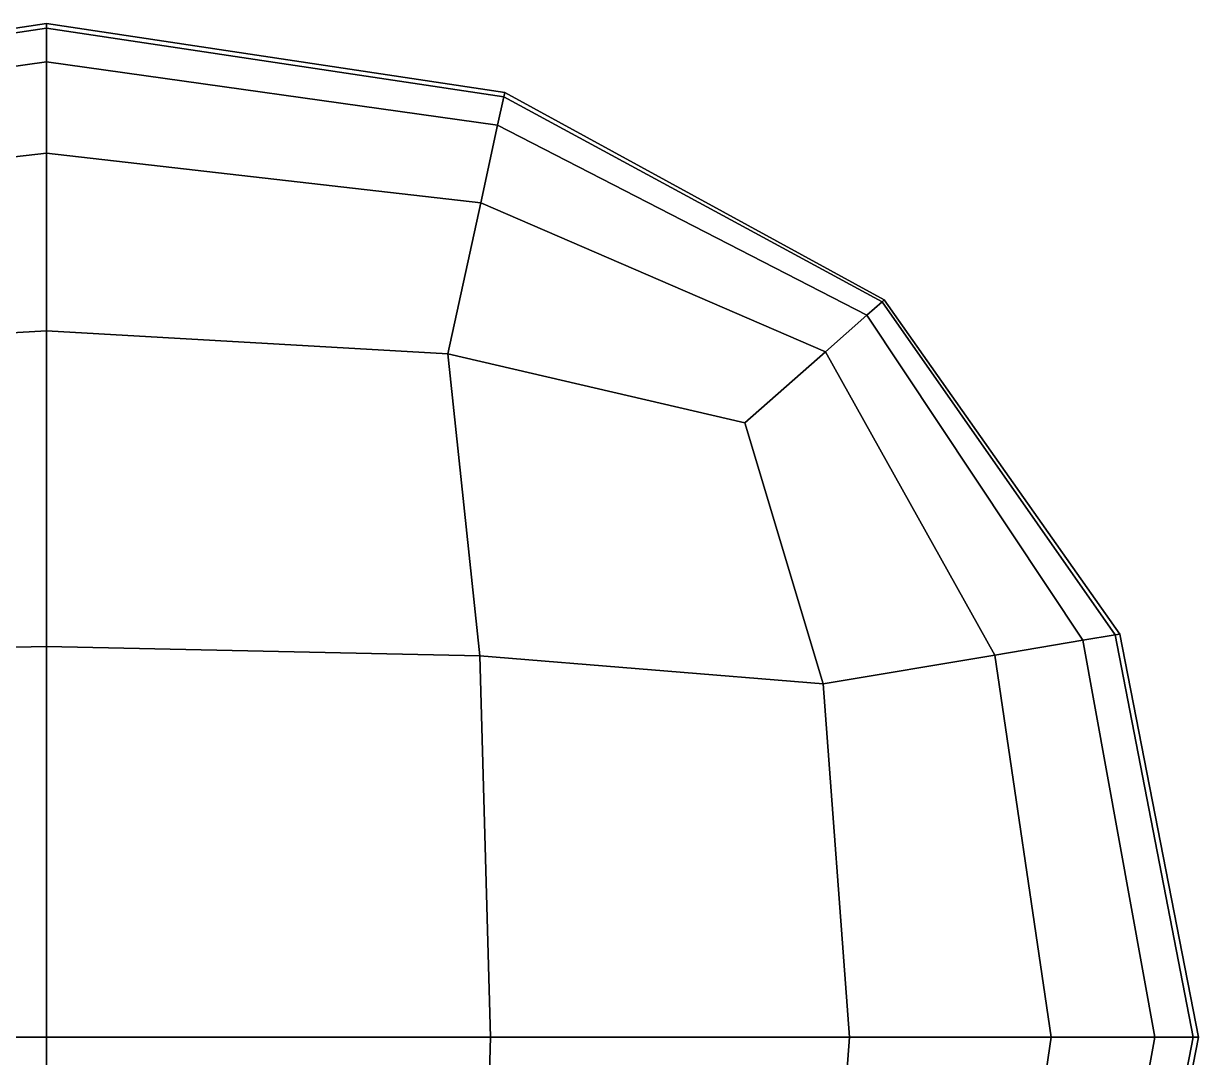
# Model space of a CAD drawing. Extents: x -6000 to 6000, y -5280 to 5280.
# Drawn here: x -120 to 6000, y -106 to 5280 of the extents above; entities that cross this region are included whole.
import ezdxf

# ---------------------------------------------------------------- set-up
doc = ezdxf.new("R2010")
doc.units = 0

msp = doc.modelspace()

# ---------------------------------------------------------------- linework, layer by layer
for points in [[(-2381.891113, 4898.75, 157068.921875), (-2386.507568, 4920, 150038.46875), (0, 5280, 150038.46875), (0, 5255, 157073.546875)], [(-2386.507568, 4920, 150038.46875), (-2386.507568, 4920, 142923.078125), (0, 5280, 142923.078125), (0, 5280, 150038.46875)], [(-2386.507568, 4920, 142923.078125), (-2386.507568, 4920, 135807.6875), (0, 5280, 135807.6875), (0, 5280, 142923.078125)], [(-2386.507568, 4920, 135807.6875), (-2386.507568, 4920, 128692.304688), (0, 5280, 128692.304688), (0, 5280, 135807.6875)], [(-2386.507568, 4920, 128692.304688), (-2386.507568, 4920, 121576.921875), (0, 5280, 121576.921875), (0, 5280, 128692.304688)], [(-2386.507568, 4920, 121576.921875), (-2386.507568, 4920, 114461.539063), (0, 5280, 114461.539063), (0, 5280, 121576.921875)], [(-2386.507568, 4920, 114461.539063), (-2386.507568, 4920, 107346.15625), (0, 5280, 107346.15625), (0, 5280, 114461.539063)], [(-2386.507568, 4920, 107346.15625), (-2386.507568, 4920, 100230.765625), (0, 5280, 100230.765625), (0, 5280, 107346.15625)], [(-2386.507568, 4920, 100230.765625), (-2386.507568, 4920, 93115.382813), (0, 5280, 93115.382813), (0, 5280, 100230.765625)], [(-2386.507568, 4920, 93115.382813), (-2386.507568, 4920, 86000), (0, 5280, 86000), (0, 5280, 93115.382813)], [(-2386.507568, 4920, 86000), (-2386.507568, 4920, 78884.609375), (0, 5280, 78884.609375), (0, 5280, 86000)], [(-2386.507568, 4920, 78884.609375), (-2386.507568, 4920, 71769.226563), (0, 5280, 71769.226563), (0, 5280, 78884.609375)], [(-2386.507568, 4920, 71769.226563), (-2386.507568, 4920, 64653.84375), (0, 5280, 64653.84375), (0, 5280, 71769.226563)], [(-2386.507568, 4920, 64653.84375), (-2386.507568, 4920, 57538.460938), (0, 5280, 57538.460938), (0, 5280, 64653.84375)], [(-2386.507568, 4920, 57538.460938), (-2386.507568, 4920, 50423.074219), (0, 5280, 50423.074219), (0, 5280, 57538.460938)], [(-2386.507568, 4920, 50423.074219), (-2386.507568, 4920, 43307.6875), (0, 5280, 43307.6875), (0, 5280, 50423.074219)], [(-2386.507568, 4920, 43307.6875), (-2386.507568, 4920, 36192.304688), (0, 5280, 36192.304688), (0, 5280, 43307.6875)], [(-2386.507568, 4920, 36192.304688), (-2386.507568, 4920, 29076.919922), (0, 5280, 29076.919922), (0, 5280, 36192.304688)], [(-2386.507568, 4920, 29076.919922), (-2386.507568, 4920, 21961.535156), (0, 5280, 21961.535156), (0, 5280, 29076.919922)], [(-2386.507568, 4920, 21961.535156), (-2386.507568, 4920, 14846.151367), (0, 5280, 14846.151367), (0, 5280, 21961.535156)], [(-2386.507568, 4920, 14846.151367), (-2386.507568, 4920, 7730.766602), (0, 5280, 7730.766602), (0, 5280, 14846.151367)], [(-2386.507568, 4920, 7730.766602), (-2386.507568, 4920, 615.380737), (0, 5280, 615.380737), (0, 5280, 7730.766602)], [(-2386.507568, 4920, 615.380737), (-2386.507568, 4920, -6500.005371), (0, 5280, -6500.005371), (0, 5280, 615.380737)], [(-2386.507568, 4920, -6500.005371), (-2386.507568, 4920, -13615.391602), (0, 5280, -13615.391602), (0, 5280, -6500.005371)], [(-2386.507568, 4920, -13615.391602), (-2386.507568, 4920, -20730.777344), (0, 5280, -20730.777344), (0, 5280, -13615.391602)], [(-2386.507568, 4920, -20730.777344), (-2386.507568, 4920, -27846.162109), (0, 5280, -27846.162109), (0, 5280, -20730.777344)], [(-2386.507568, 4920, -27846.162109), (-2386.507568, 4920, -34961.546875), (0, 5280, -34961.546875), (0, 5280, -27846.162109)], [(-2386.507568, 4920, -34961.546875), (-2386.507568, 4920, -42076.933594), (0, 5280, -42076.933594), (0, 5280, -34961.546875)], [(-2386.507568, 4920, -42076.933594), (-2386.507568, 4920, -49192.316406), (0, 5280, -49192.316406), (0, 5280, -42076.933594)], [(-2386.507568, 4920, -49192.316406), (-2386.507568, 4920, -56307.699219), (0, 5280, -56307.699219), (0, 5280, -49192.316406)], [(-2386.507568, 4920, -56307.699219), (-2386.507568, 4920, -63423.085938), (0, 5280, -63423.085938), (0, 5280, -56307.699219)], [(-2386.507568, 4920, -63423.085938), (-2386.507568, 4920, -70538.46875), (0, 5280, -70538.46875), (0, 5280, -63423.085938)], [(-2386.507568, 4920, -70538.46875), (-2386.507568, 4920, -77653.851563), (0, 5280, -77653.851563), (0, 5280, -70538.46875)], [(-2386.507568, 4920, -77653.851563), (-2386.507568, 4920, -84769.234375), (0, 5280, -84769.234375), (0, 5280, -77653.851563)], [(-2386.507568, 4920, -84769.234375), (-2386.507568, 4920, -91884.625), (0, 5280, -91884.625), (0, 5280, -84769.234375)], [(-2386.507568, 4920, -91884.625), (-2386.507568, 4920, -99000.007813), (0, 5280, -99000.007813), (0, 5280, -91884.625)], [(-2386.507568, 4920, -99000.007813), (-2386.507568, 4920, -106115.390625), (0, 5280, -106115.390625), (0, 5280, -99000.007813)], [(-2386.507568, 4920, -106115.390625), (-2386.507568, 4920, -113230.773438), (0, 5280, -113230.773438), (0, 5280, -106115.390625)], [(-2386.507568, 4920, -113230.773438), (-2386.507568, 4920, -120346.15625), (0, 5280, -120346.15625), (0, 5280, -113230.773438)], [(-2386.507568, 4920, -120346.15625), (-2386.507568, 4920, -127461.539063), (0, 5280, -127461.539063), (0, 5280, -120346.15625)], [(-2386.507568, 4920, -127461.539063), (-2386.507568, 4920, -134576.921875), (0, 5280, -134576.921875), (0, 5280, -127461.539063)], [(-2386.507568, 4920, -134576.921875), (-2386.507568, 4920, -141692.3125), (0, 5280, -141692.3125), (0, 5280, -134576.921875)], [(-2386.507568, 4920, -141692.3125), (-2386.507568, 4920, -148807.6875), (0, 5280, -148807.6875), (0, 5280, -141692.3125)], [(-2386.507568, 4920, -148807.6875), (-2386.507568, 4920, -155923.078125), (0, 5280, -155923.078125), (0, 5280, -148807.6875)], [(-2386.507568, 4920, -155923.078125), (-2386.507568, 4920, -163038.46875), (0, 5280, -163038.46875), (0, 5280, -155923.078125)], [(-2386.507568, 4920, -163038.46875), (-2381.891113, 4898.75, -170068.921875), (0, 5255, -170073.5625), (0, 5280, -163038.46875)], [(0, 5255, 157073.546875), (0, 5280, 150038.46875), (2386.507568, 4920, 150038.46875), (2381.891113, 4898.75, 157068.921875)], [(0, 5280, 150038.46875), (0, 5280, 142923.078125), (2386.507568, 4920, 142923.078125), (2386.507568, 4920, 150038.46875)], [(0, 5280, 142923.078125), (0, 5280, 135807.6875), (2386.507568, 4920, 135807.6875), (2386.507568, 4920, 142923.078125)], [(0, 5280, 135807.6875), (0, 5280, 128692.304688), (2386.507568, 4920, 128692.304688), (2386.507568, 4920, 135807.6875)], [(0, 5280, 128692.304688), (0, 5280, 121576.921875), (2386.507568, 4920, 121576.921875), (2386.507568, 4920, 128692.304688)], [(0, 5280, 121576.921875), (0, 5280, 114461.539063), (2386.507568, 4920, 114461.539063), (2386.507568, 4920, 121576.921875)], [(0, 5280, 114461.539063), (0, 5280, 107346.15625), (2386.507568, 4920, 107346.15625), (2386.507568, 4920, 114461.539063)], [(0, 5280, 107346.15625), (0, 5280, 100230.765625), (2386.507568, 4920, 100230.765625), (2386.507568, 4920, 107346.15625)], [(0, 5280, 100230.765625), (0, 5280, 93115.382813), (2386.507568, 4920, 93115.382813), (2386.507568, 4920, 100230.765625)], [(0, 5280, 93115.382813), (0, 5280, 86000), (2386.507568, 4920, 86000), (2386.507568, 4920, 93115.382813)], [(0, 5280, 86000), (0, 5280, 78884.609375), (2386.507568, 4920, 78884.609375), (2386.507568, 4920, 86000)], [(0, 5280, 78884.609375), (0, 5280, 71769.226563), (2386.507568, 4920, 71769.226563), (2386.507568, 4920, 78884.609375)], [(0, 5280, 71769.226563), (0, 5280, 64653.84375), (2386.507568, 4920, 64653.84375), (2386.507568, 4920, 71769.226563)], [(0, 5280, 64653.84375), (0, 5280, 57538.460938), (2386.507568, 4920, 57538.460938), (2386.507568, 4920, 64653.84375)], [(0, 5280, 57538.460938), (0, 5280, 50423.074219), (2386.507568, 4920, 50423.074219), (2386.507568, 4920, 57538.460938)], [(0, 5280, 50423.074219), (0, 5280, 43307.6875), (2386.507568, 4920, 43307.6875), (2386.507568, 4920, 50423.074219)], [(0, 5280, 43307.6875), (0, 5280, 36192.304688), (2386.507568, 4920, 36192.304688), (2386.507568, 4920, 43307.6875)], [(0, 5280, 36192.304688), (0, 5280, 29076.919922), (2386.507568, 4920, 29076.919922), (2386.507568, 4920, 36192.304688)], [(0, 5280, 29076.919922), (0, 5280, 21961.535156), (2386.507568, 4920, 21961.535156), (2386.507568, 4920, 29076.919922)], [(0, 5280, 21961.535156), (0, 5280, 14846.151367), (2386.507568, 4920, 14846.151367), (2386.507568, 4920, 21961.535156)], [(0, 5280, 14846.151367), (0, 5280, 7730.766602), (2386.507568, 4920, 7730.766602), (2386.507568, 4920, 14846.151367)], [(0, 5280, 7730.766602), (0, 5280, 615.380737), (2386.507568, 4920, 615.380737), (2386.507568, 4920, 7730.766602)], [(0, 5280, 615.380737), (0, 5280, -6500.005371), (2386.507568, 4920, -6500.005371), (2386.507568, 4920, 615.380737)], [(0, 5280, -6500.005371), (0, 5280, -13615.391602), (2386.507568, 4920, -13615.391602), (2386.507568, 4920, -6500.005371)], [(0, 5280, -13615.391602), (0, 5280, -20730.777344), (2386.507568, 4920, -20730.777344), (2386.507568, 4920, -13615.391602)], [(0, 5280, -20730.777344), (0, 5280, -27846.162109), (2386.507568, 4920, -27846.162109), (2386.507568, 4920, -20730.777344)], [(0, 5280, -27846.162109), (0, 5280, -34961.546875), (2386.507568, 4920, -34961.546875), (2386.507568, 4920, -27846.162109)], [(0, 5280, -34961.546875), (0, 5280, -42076.933594), (2386.507568, 4920, -42076.933594), (2386.507568, 4920, -34961.546875)], [(0, 5280, -42076.933594), (0, 5280, -49192.316406), (2386.507568, 4920, -49192.316406), (2386.507568, 4920, -42076.933594)], [(0, 5280, -49192.316406), (0, 5280, -56307.699219), (2386.507568, 4920, -56307.699219), (2386.507568, 4920, -49192.316406)], [(0, 5280, -56307.699219), (0, 5280, -63423.085938), (2386.507568, 4920, -63423.085938), (2386.507568, 4920, -56307.699219)], [(0, 5280, -63423.085938), (0, 5280, -70538.46875), (2386.507568, 4920, -70538.46875), (2386.507568, 4920, -63423.085938)], [(0, 5280, -70538.46875), (0, 5280, -77653.851563), (2386.507568, 4920, -77653.851563), (2386.507568, 4920, -70538.46875)], [(0, 5280, -77653.851563), (0, 5280, -84769.234375), (2386.507568, 4920, -84769.234375), (2386.507568, 4920, -77653.851563)], [(0, 5280, -84769.234375), (0, 5280, -91884.625), (2386.507568, 4920, -91884.625), (2386.507568, 4920, -84769.234375)], [(0, 5280, -91884.625), (0, 5280, -99000.007813), (2386.507568, 4920, -99000.007813), (2386.507568, 4920, -91884.625)], [(0, 5280, -99000.007813), (0, 5280, -106115.390625), (2386.507568, 4920, -106115.390625), (2386.507568, 4920, -99000.007813)], [(0, 5280, -106115.390625), (0, 5280, -113230.773438), (2386.507568, 4920, -113230.773438), (2386.507568, 4920, -106115.390625)], [(0, 5280, -113230.773438), (0, 5280, -120346.15625), (2386.507568, 4920, -120346.15625), (2386.507568, 4920, -113230.773438)], [(0, 5280, -120346.15625), (0, 5280, -127461.539063), (2386.507568, 4920, -127461.539063), (2386.507568, 4920, -120346.15625)], [(0, 5280, -127461.539063), (0, 5280, -134576.921875), (2386.507568, 4920, -134576.921875), (2386.507568, 4920, -127461.539063)], [(0, 5280, -134576.921875), (0, 5280, -141692.3125), (2386.507568, 4920, -141692.3125), (2386.507568, 4920, -134576.921875)], [(0, 5280, -141692.3125), (0, 5280, -148807.6875), (2386.507568, 4920, -148807.6875), (2386.507568, 4920, -141692.3125)], [(0, 5280, -148807.6875), (0, 5280, -155923.078125), (2386.507568, 4920, -155923.078125), (2386.507568, 4920, -148807.6875)], [(0, 5280, -155923.078125), (0, 5280, -163038.46875), (2386.507568, 4920, -163038.46875), (2386.507568, 4920, -155923.078125)], [(0, 5280, -163038.46875), (0, 5255, -170073.5625), (2381.891113, 4898.75, -170068.921875), (2386.507568, 4920, -163038.46875)], [(-2349.57373, 4750, 163589.8125), (-2381.891113, 4898.75, 157068.921875), (0, 5255, 157073.546875), (0, 5080, 163626.859375)], [(-2381.891113, 4898.75, -170068.921875), (-2349.57373, 4750, -176589.8125), (0, 5080, -176626.875), (0, 5255, -170073.5625)], [(0, 5080, 163626.859375), (0, 5255, 157073.546875), (2381.891113, 4898.75, 157068.921875), (2349.57373, 4750, 163589.8125)], [(0, 5255, -170073.5625), (0, 5080, -176626.875), (2349.57373, 4750, -176589.8125), (2381.891113, 4898.75, -170068.921875)], [(-2261.855225, 4346.25, 169091.5625), (-2349.57373, 4750, 163589.8125), (0, 5080, 163626.859375), (0, 4605, 169216.640625)], [(-2349.57373, 4750, -176589.8125), (-2261.855225, 4346.25, -182091.578125), (0, 4605, -182216.65625), (0, 5080, -176626.875)], [(0, 4605, 169216.640625), (0, 5080, 163626.859375), (2349.57373, 4750, 163589.8125), (2261.855225, 4346.25, 169091.5625)], [(0, 5080, -176626.875), (0, 4605, -182216.65625), (2261.855225, 4346.25, -182091.578125), (2349.57373, 4750, -176589.8125)], [(2349.57373, 4750, 163589.8125), (2381.891113, 4898.75, 157068.921875), (4352.535645, 3830, 157055.015625), (4272.985352, 3759.999512, 163478.625)], [(2381.891113, 4898.75, -170068.921875), (2349.57373, 4750, -176589.8125), (4272.985352, 3759.999512, -176478.640625), (4352.535645, 3830, -170055.03125)], [(2381.891113, 4898.75, 157068.921875), (2386.507568, 4920, 150038.46875), (4363.899902, 3839.999756, 150038.46875), (4352.535645, 3830, 157055.015625)], [(2386.507568, 4920, -163038.46875), (2381.891113, 4898.75, -170068.921875), (4352.535645, 3830, -170055.03125), (4363.899902, 3839.999756, -163038.46875)], [(2386.507568, 4920, 150038.46875), (2386.507568, 4920, 142923.078125), (4363.899902, 3839.999756, 142923.078125), (4363.899902, 3839.999756, 150038.46875)], [(2386.507568, 4920, 142923.078125), (2386.507568, 4920, 135807.6875), (4363.899902, 3839.999756, 135807.6875), (4363.899902, 3839.999756, 142923.078125)], [(2386.507568, 4920, 135807.6875), (2386.507568, 4920, 128692.304688), (4363.899902, 3839.999756, 128692.304688), (4363.899902, 3839.999756, 135807.6875)], [(2386.507568, 4920, 128692.304688), (2386.507568, 4920, 121576.921875), (4363.899902, 3839.999756, 121576.921875), (4363.899902, 3839.999756, 128692.304688)], [(2386.507568, 4920, 121576.921875), (2386.507568, 4920, 114461.539063), (4363.899902, 3839.999756, 114461.539063), (4363.899902, 3839.999756, 121576.921875)], [(2386.507568, 4920, 114461.539063), (2386.507568, 4920, 107346.15625), (4363.899902, 3839.999756, 107346.15625), (4363.899902, 3839.999756, 114461.539063)], [(2386.507568, 4920, 107346.15625), (2386.507568, 4920, 100230.765625), (4363.899902, 3839.999756, 100230.765625), (4363.899902, 3839.999756, 107346.15625)], [(2386.507568, 4920, 100230.765625), (2386.507568, 4920, 93115.382813), (4363.899902, 3839.999756, 93115.382813), (4363.899902, 3839.999756, 100230.765625)], [(2386.507568, 4920, 93115.382813), (2386.507568, 4920, 86000), (4363.899902, 3839.999756, 86000), (4363.899902, 3839.999756, 93115.382813)], [(2386.507568, 4920, 86000), (2386.507568, 4920, 78884.609375), (4363.899902, 3839.999756, 78884.609375), (4363.899902, 3839.999756, 86000)], [(2386.507568, 4920, 78884.609375), (2386.507568, 4920, 71769.226563), (4363.899902, 3839.999756, 71769.226563), (4363.899902, 3839.999756, 78884.609375)], [(2386.507568, 4920, 71769.226563), (2386.507568, 4920, 64653.84375), (4363.899902, 3839.999756, 64653.84375), (4363.899902, 3839.999756, 71769.226563)], [(2386.507568, 4920, 64653.84375), (2386.507568, 4920, 57538.460938), (4363.899902, 3839.999756, 57538.460938), (4363.899902, 3839.999756, 64653.84375)], [(2386.507568, 4920, 57538.460938), (2386.507568, 4920, 50423.074219), (4363.899902, 3839.999756, 50423.074219), (4363.899902, 3839.999756, 57538.460938)], [(2386.507568, 4920, 50423.074219), (2386.507568, 4920, 43307.6875), (4363.899902, 3839.999756, 43307.6875), (4363.899902, 3839.999756, 50423.074219)], [(2386.507568, 4920, 43307.6875), (2386.507568, 4920, 36192.304688), (4363.899902, 3839.999756, 36192.304688), (4363.899902, 3839.999756, 43307.6875)], [(2386.507568, 4920, 36192.304688), (2386.507568, 4920, 29076.919922), (4363.899902, 3839.999756, 29076.919922), (4363.899902, 3839.999756, 36192.304688)], [(2386.507568, 4920, 29076.919922), (2386.507568, 4920, 21961.535156), (4363.899902, 3839.999756, 21961.535156), (4363.899902, 3839.999756, 29076.919922)], [(2386.507568, 4920, 21961.535156), (2386.507568, 4920, 14846.151367), (4363.899902, 3839.999756, 14846.151367), (4363.899902, 3839.999756, 21961.535156)], [(2386.507568, 4920, 14846.151367), (2386.507568, 4920, 7730.766602), (4363.899902, 3839.999756, 7730.766602), (4363.899902, 3839.999756, 14846.151367)], [(2386.507568, 4920, 7730.766602), (2386.507568, 4920, 615.380737), (4363.899902, 3839.999756, 615.380737), (4363.899902, 3839.999756, 7730.766602)], [(2386.507568, 4920, 615.380737), (2386.507568, 4920, -6500.005371), (4363.899902, 3839.999756, -6500.005371), (4363.899902, 3839.999756, 615.380737)], [(2386.507568, 4920, -6500.005371), (2386.507568, 4920, -13615.391602), (4363.899902, 3839.999756, -13615.391602), (4363.899902, 3839.999756, -6500.005371)], [(2386.507568, 4920, -13615.391602), (2386.507568, 4920, -20730.777344), (4363.899902, 3839.999756, -20730.777344), (4363.899902, 3839.999756, -13615.391602)], [(2386.507568, 4920, -20730.777344), (2386.507568, 4920, -27846.162109), (4363.899902, 3839.999756, -27846.162109), (4363.899902, 3839.999756, -20730.777344)], [(2386.507568, 4920, -27846.162109), (2386.507568, 4920, -34961.546875), (4363.899902, 3839.999756, -34961.546875), (4363.899902, 3839.999756, -27846.162109)], [(2386.507568, 4920, -34961.546875), (2386.507568, 4920, -42076.933594), (4363.899902, 3839.999756, -42076.933594), (4363.899902, 3839.999756, -34961.546875)], [(2386.507568, 4920, -42076.933594), (2386.507568, 4920, -49192.316406), (4363.899902, 3839.999756, -49192.316406), (4363.899902, 3839.999756, -42076.933594)], [(2386.507568, 4920, -49192.316406), (2386.507568, 4920, -56307.699219), (4363.899902, 3839.999756, -56307.699219), (4363.899902, 3839.999756, -49192.316406)], [(2386.507568, 4920, -56307.699219), (2386.507568, 4920, -63423.085938), (4363.899902, 3839.999756, -63423.085938), (4363.899902, 3839.999756, -56307.699219)], [(2386.507568, 4920, -63423.085938), (2386.507568, 4920, -70538.46875), (4363.899902, 3839.999756, -70538.46875), (4363.899902, 3839.999756, -63423.085938)], [(2386.507568, 4920, -70538.46875), (2386.507568, 4920, -77653.851563), (4363.899902, 3839.999756, -77653.851563), (4363.899902, 3839.999756, -70538.46875)], [(2386.507568, 4920, -77653.851563), (2386.507568, 4920, -84769.234375), (4363.899902, 3839.999756, -84769.234375), (4363.899902, 3839.999756, -77653.851563)], [(2386.507568, 4920, -84769.234375), (2386.507568, 4920, -91884.625), (4363.899902, 3839.999756, -91884.625), (4363.899902, 3839.999756, -84769.234375)], [(2386.507568, 4920, -91884.625), (2386.507568, 4920, -99000.007813), (4363.899902, 3839.999756, -99000.007813), (4363.899902, 3839.999756, -91884.625)], [(2386.507568, 4920, -99000.007813), (2386.507568, 4920, -106115.390625), (4363.899902, 3839.999756, -106115.390625), (4363.899902, 3839.999756, -99000.007813)], [(2386.507568, 4920, -106115.390625), (2386.507568, 4920, -113230.773438), (4363.899902, 3839.999756, -113230.773438), (4363.899902, 3839.999756, -106115.390625)], [(2386.507568, 4920, -113230.773438), (2386.507568, 4920, -120346.15625), (4363.899902, 3839.999756, -120346.15625), (4363.899902, 3839.999756, -113230.773438)], [(2386.507568, 4920, -120346.15625), (2386.507568, 4920, -127461.539063), (4363.899902, 3839.999756, -127461.539063), (4363.899902, 3839.999756, -120346.15625)], [(2386.507568, 4920, -127461.539063), (2386.507568, 4920, -134576.921875), (4363.899902, 3839.999756, -134576.921875), (4363.899902, 3839.999756, -127461.539063)], [(2386.507568, 4920, -134576.921875), (2386.507568, 4920, -141692.3125), (4363.899902, 3839.999756, -141692.3125), (4363.899902, 3839.999756, -134576.921875)], [(2386.507568, 4920, -141692.3125), (2386.507568, 4920, -148807.6875), (4363.899902, 3839.999756, -148807.6875), (4363.899902, 3839.999756, -141692.3125)], [(2386.507568, 4920, -148807.6875), (2386.507568, 4920, -155923.078125), (4363.899902, 3839.999756, -155923.078125), (4363.899902, 3839.999756, -148807.6875)], [(2386.507568, 4920, -155923.078125), (2386.507568, 4920, -163038.46875), (4363.899902, 3839.999756, -163038.46875), (4363.899902, 3839.999756, -155923.078125)], [(2261.855225, 4346.25, 169091.5625), (2349.57373, 4750, 163589.8125), (4272.985352, 3759.999512, 163478.625), (4057.063232, 3569.999756, 168716.34375)], [(2349.57373, 4750, -176589.8125), (2261.855225, 4346.25, -182091.578125), (4057.063232, 3569.999756, -181716.34375), (4272.985352, 3759.999512, -176478.640625)], [(-2091.0354, 3560, 173064.625), (-2261.855225, 4346.25, 169091.5625), (0, 4605, 169216.640625), (0, 3679.999756, 173361.109375)], [(-2261.855225, 4346.25, -182091.578125), (-2091.0354, 3560, -186064.640625), (0, 3679.999756, -186361.109375), (0, 4605, -182216.65625)], [(0, 3679.999756, 173361.109375), (0, 4605, 169216.640625), (2261.855225, 4346.25, 169091.5625), (2091.0354, 3560, 173064.625)], [(0, 4605, -182216.65625), (0, 3679.999756, -186361.109375), (2091.0354, 3560, -186064.640625), (2261.855225, 4346.25, -182091.578125)], [(2091.0354, 3560, 173064.625), (2261.855225, 4346.25, 169091.5625), (4057.063232, 3569.999756, 168716.34375), (3636.583496, 3200, 172175.203125)], [(2261.855225, 4346.25, -182091.578125), (2091.0354, 3560, -186064.640625), (3636.583496, 3200, -185175.21875), (4057.063232, 3569.999756, -181716.34375)], [(5398.053223, 2067.499756, 163589.8125), (4272.985352, 3759.999512, 163478.625), (4352.535645, 3830, 157055.015625), (5567.097656, 2095.9375, 157068.921875)], [(5567.097656, 2095.9375, -170068.921875), (4352.535645, 3830, -170055.03125), (4272.985352, 3759.999512, -176478.640625), (5398.053223, 2067.499756, -176589.8125)], [(5567.097656, 2095.9375, 157068.921875), (4352.535645, 3830, 157055.015625), (4363.899902, 3839.999756, 150038.46875), (5591.246582, 2100, 150038.46875)], [(5591.246582, 2100, -163038.46875), (4363.899902, 3839.999756, -163038.46875), (4352.535645, 3830, -170055.03125), (5567.097656, 2095.9375, -170068.921875)], [(5591.246582, 2100, 150038.46875), (4363.899902, 3839.999756, 150038.46875), (4363.899902, 3839.999756, 142923.078125), (5591.246582, 2100, 142923.078125)], [(5591.246582, 2100, 142923.078125), (4363.899902, 3839.999756, 142923.078125), (4363.899902, 3839.999756, 135807.6875), (5591.246582, 2100, 135807.6875)], [(5591.246582, 2100, 135807.6875), (4363.899902, 3839.999756, 135807.6875), (4363.899902, 3839.999756, 128692.304688), (5591.246582, 2100, 128692.304688)], [(5591.246582, 2100, 128692.304688), (4363.899902, 3839.999756, 128692.304688), (4363.899902, 3839.999756, 121576.921875), (5591.246582, 2100, 121576.921875)], [(5591.246582, 2100, 121576.921875), (4363.899902, 3839.999756, 121576.921875), (4363.899902, 3839.999756, 114461.539063), (5591.246582, 2100, 114461.539063)], [(5591.246582, 2100, 114461.539063), (4363.899902, 3839.999756, 114461.539063), (4363.899902, 3839.999756, 107346.15625), (5591.246582, 2100, 107346.15625)], [(5591.246582, 2100, 107346.15625), (4363.899902, 3839.999756, 107346.15625), (4363.899902, 3839.999756, 100230.765625), (5591.246582, 2100, 100230.765625)], [(5591.246582, 2100, 100230.765625), (4363.899902, 3839.999756, 100230.765625), (4363.899902, 3839.999756, 93115.382813), (5591.246582, 2100, 93115.382813)], [(5591.246582, 2100, 93115.382813), (4363.899902, 3839.999756, 93115.382813), (4363.899902, 3839.999756, 86000), (5591.246582, 2100, 86000)], [(5591.246582, 2100, 86000), (4363.899902, 3839.999756, 86000), (4363.899902, 3839.999756, 78884.609375), (5591.246582, 2100, 78884.609375)], [(5591.246582, 2100, 78884.609375), (4363.899902, 3839.999756, 78884.609375), (4363.899902, 3839.999756, 71769.226563), (5591.246582, 2100, 71769.226563)], [(5591.246582, 2100, 71769.226563), (4363.899902, 3839.999756, 71769.226563), (4363.899902, 3839.999756, 64653.84375), (5591.246582, 2100, 64653.84375)], [(5591.246582, 2100, 64653.84375), (4363.899902, 3839.999756, 64653.84375), (4363.899902, 3839.999756, 57538.460938), (5591.246582, 2100, 57538.460938)], [(5591.246582, 2100, 57538.460938), (4363.899902, 3839.999756, 57538.460938), (4363.899902, 3839.999756, 50423.074219), (5591.246582, 2100, 50423.074219)], [(5591.246582, 2100, 50423.074219), (4363.899902, 3839.999756, 50423.074219), (4363.899902, 3839.999756, 43307.6875), (5591.246582, 2100, 43307.6875)], [(5591.246582, 2100, 43307.6875), (4363.899902, 3839.999756, 43307.6875), (4363.899902, 3839.999756, 36192.304688), (5591.246582, 2100, 36192.304688)], [(5591.246582, 2100, 36192.304688), (4363.899902, 3839.999756, 36192.304688), (4363.899902, 3839.999756, 29076.919922), (5591.246582, 2100, 29076.919922)], [(5591.246582, 2100, 29076.919922), (4363.899902, 3839.999756, 29076.919922), (4363.899902, 3839.999756, 21961.535156), (5591.246582, 2100, 21961.535156)], [(5591.246582, 2100, 21961.535156), (4363.899902, 3839.999756, 21961.535156), (4363.899902, 3839.999756, 14846.151367), (5591.246582, 2100, 14846.151367)], [(5591.246582, 2100, 14846.151367), (4363.899902, 3839.999756, 14846.151367), (4363.899902, 3839.999756, 7730.766602), (5591.246582, 2100, 7730.766602)], [(5591.246582, 2100, 7730.766602), (4363.899902, 3839.999756, 7730.766602), (4363.899902, 3839.999756, 615.380737), (5591.246582, 2100, 615.380737)], [(5591.246582, 2100, 615.380737), (4363.899902, 3839.999756, 615.380737), (4363.899902, 3839.999756, -6500.005371), (5591.246582, 2100, -6500.005371)], [(5591.246582, 2100, -6500.005371), (4363.899902, 3839.999756, -6500.005371), (4363.899902, 3839.999756, -13615.391602), (5591.246582, 2100, -13615.391602)], [(5591.246582, 2100, -13615.391602), (4363.899902, 3839.999756, -13615.391602), (4363.899902, 3839.999756, -20730.777344), (5591.246582, 2100, -20730.777344)], [(5591.246582, 2100, -20730.777344), (4363.899902, 3839.999756, -20730.777344), (4363.899902, 3839.999756, -27846.162109), (5591.246582, 2100, -27846.162109)], [(5591.246582, 2100, -27846.162109), (4363.899902, 3839.999756, -27846.162109), (4363.899902, 3839.999756, -34961.546875), (5591.246582, 2100, -34961.546875)], [(5591.246582, 2100, -34961.546875), (4363.899902, 3839.999756, -34961.546875), (4363.899902, 3839.999756, -42076.933594), (5591.246582, 2100, -42076.933594)], [(5591.246582, 2100, -42076.933594), (4363.899902, 3839.999756, -42076.933594), (4363.899902, 3839.999756, -49192.316406), (5591.246582, 2100, -49192.316406)], [(5591.246582, 2100, -49192.316406), (4363.899902, 3839.999756, -49192.316406), (4363.899902, 3839.999756, -56307.699219), (5591.246582, 2100, -56307.699219)], [(5591.246582, 2100, -56307.699219), (4363.899902, 3839.999756, -56307.699219), (4363.899902, 3839.999756, -63423.085938), (5591.246582, 2100, -63423.085938)], [(5591.246582, 2100, -63423.085938), (4363.899902, 3839.999756, -63423.085938), (4363.899902, 3839.999756, -70538.46875), (5591.246582, 2100, -70538.46875)], [(5591.246582, 2100, -70538.46875), (4363.899902, 3839.999756, -70538.46875), (4363.899902, 3839.999756, -77653.851563), (5591.246582, 2100, -77653.851563)], [(5591.246582, 2100, -77653.851563), (4363.899902, 3839.999756, -77653.851563), (4363.899902, 3839.999756, -84769.234375), (5591.246582, 2100, -84769.234375)], [(5591.246582, 2100, -84769.234375), (4363.899902, 3839.999756, -84769.234375), (4363.899902, 3839.999756, -91884.625), (5591.246582, 2100, -91884.625)], [(5591.246582, 2100, -91884.625), (4363.899902, 3839.999756, -91884.625), (4363.899902, 3839.999756, -99000.007813), (5591.246582, 2100, -99000.007813)], [(5591.246582, 2100, -99000.007813), (4363.899902, 3839.999756, -99000.007813), (4363.899902, 3839.999756, -106115.390625), (5591.246582, 2100, -106115.390625)], [(5591.246582, 2100, -106115.390625), (4363.899902, 3839.999756, -106115.390625), (4363.899902, 3839.999756, -113230.773438), (5591.246582, 2100, -113230.773438)], [(5591.246582, 2100, -113230.773438), (4363.899902, 3839.999756, -113230.773438), (4363.899902, 3839.999756, -120346.15625), (5591.246582, 2100, -120346.15625)], [(5591.246582, 2100, -120346.15625), (4363.899902, 3839.999756, -120346.15625), (4363.899902, 3839.999756, -127461.539063), (5591.246582, 2100, -127461.539063)], [(5591.246582, 2100, -127461.539063), (4363.899902, 3839.999756, -127461.539063), (4363.899902, 3839.999756, -134576.921875), (5591.246582, 2100, -134576.921875)], [(5591.246582, 2100, -134576.921875), (4363.899902, 3839.999756, -134576.921875), (4363.899902, 3839.999756, -141692.3125), (5591.246582, 2100, -141692.3125)], [(5591.246582, 2100, -141692.3125), (4363.899902, 3839.999756, -141692.3125), (4363.899902, 3839.999756, -148807.6875), (5591.246582, 2100, -148807.6875)], [(5591.246582, 2100, -148807.6875), (4363.899902, 3839.999756, -148807.6875), (4363.899902, 3839.999756, -155923.078125), (5591.246582, 2100, -155923.078125)], [(5591.246582, 2100, -155923.078125), (4363.899902, 3839.999756, -155923.078125), (4363.899902, 3839.999756, -163038.46875), (5591.246582, 2100, -163038.46875)], [(4939.21875, 1990.312378, 169091.5625), (4057.063232, 3569.999756, 168716.34375), (4272.985352, 3759.999512, 163478.625), (5398.053223, 2067.499756, 163589.8125)], [(5398.053223, 2067.499756, -176589.8125), (4272.985352, 3759.999512, -176478.640625), (4057.063232, 3569.999756, -181716.34375), (4939.21875, 1990.312378, -182091.578125)], [(-2257.238525, 1986.249878, 174954.65625), (-2091.0354, 3560, 173064.625), (0, 3679.999756, 173361.109375), (0, 2034.999878, 175584.671875)], [(-2257.238525, 1986.249878, -187954.65625), (0, 2034.999878, -188584.671875), (0, 3679.999756, -186361.109375), (-2091.0354, 3560, -186064.640625)], [(0, 2034.999878, 175584.671875), (0, 3679.999756, 173361.109375), (2091.0354, 3560, 173064.625), (2257.238525, 1986.249878, 174954.65625)], [(0, 2034.999878, -188584.671875), (2257.238525, 1986.249878, -187954.65625), (2091.0354, 3560, -186064.640625), (0, 3679.999756, -186361.109375)], [(2257.238525, 1986.249878, 174954.65625), (2091.0354, 3560, 173064.625), (3636.583496, 3200, 172175.203125), (4045.698975, 1839.999878, 173064.625)], [(2257.238525, 1986.249878, -187954.65625), (4045.698975, 1839.999878, -186064.640625), (3636.583496, 3200, -185175.21875), (2091.0354, 3560, -186064.640625)], [(4045.698975, 1839.999878, 173064.625), (3636.583496, 3200, 172175.203125), (4057.063232, 3569.999756, 168716.34375), (4939.21875, 1990.312378, 169091.5625)], [(4939.21875, 1990.312378, -182091.578125), (4057.063232, 3569.999756, -181716.34375), (3636.583496, 3200, -185175.21875), (4045.698975, 1839.999878, -186064.640625)], [(5773.076172, 0, 163626.859375), (5398.053223, 2067.499756, 163589.8125), (5567.097656, 2095.9375, 157068.921875), (5971.95166, 0, 157073.546875)], [(5971.95166, 0, -170073.5625), (5567.097656, 2095.9375, -170068.921875), (5398.053223, 2067.499756, -176589.8125), (5773.076172, 0, -176626.875)], [(5971.95166, 0, 157073.546875), (5567.097656, 2095.9375, 157068.921875), (5591.246582, 2100, 150038.46875), (6000.362305, 0, 150038.46875)], [(6000.362305, 0, -163038.46875), (5591.246582, 2100, -163038.46875), (5567.097656, 2095.9375, -170068.921875), (5971.95166, 0, -170073.5625)], [(6000.362305, 0, 150038.46875), (5591.246582, 2100, 150038.46875), (5591.246582, 2100, 142923.078125), (6000.362305, 0, 142923.078125)], [(6000.362305, 0, 142923.078125), (5591.246582, 2100, 142923.078125), (5591.246582, 2100, 135807.6875), (6000.362305, 0, 135807.6875)], [(6000.362305, 0, 135807.6875), (5591.246582, 2100, 135807.6875), (5591.246582, 2100, 128692.304688), (6000.362305, 0, 128692.304688)], [(6000.362305, 0, 128692.304688), (5591.246582, 2100, 128692.304688), (5591.246582, 2100, 121576.921875), (6000.362305, 0, 121576.921875)], [(6000.362305, 0, 121576.921875), (5591.246582, 2100, 121576.921875), (5591.246582, 2100, 114461.539063), (6000.362305, 0, 114461.539063)], [(6000.362305, 0, 114461.539063), (5591.246582, 2100, 114461.539063), (5591.246582, 2100, 107346.15625), (6000.362305, 0, 107346.15625)], [(6000.362305, 0, 107346.15625), (5591.246582, 2100, 107346.15625), (5591.246582, 2100, 100230.765625), (6000.362305, 0, 100230.765625)], [(6000.362305, 0, 100230.765625), (5591.246582, 2100, 100230.765625), (5591.246582, 2100, 93115.382813), (6000.362305, 0, 93115.382813)], [(6000.362305, 0, 93115.382813), (5591.246582, 2100, 93115.382813), (5591.246582, 2100, 86000), (6000.362305, 0, 86000)], [(6000.362305, 0, 86000), (5591.246582, 2100, 86000), (5591.246582, 2100, 78884.609375), (6000.362305, 0, 78884.609375)], [(6000.362305, 0, 78884.609375), (5591.246582, 2100, 78884.609375), (5591.246582, 2100, 71769.226563), (6000.362305, 0, 71769.226563)], [(6000.362305, 0, 71769.226563), (5591.246582, 2100, 71769.226563), (5591.246582, 2100, 64653.84375), (6000.362305, 0, 64653.84375)], [(6000.362305, 0, 64653.84375), (5591.246582, 2100, 64653.84375), (5591.246582, 2100, 57538.460938), (6000.362305, 0, 57538.460938)], [(6000.362305, 0, 57538.460938), (5591.246582, 2100, 57538.460938), (5591.246582, 2100, 50423.074219), (6000.362305, 0, 50423.074219)], [(6000.362305, 0, 50423.074219), (5591.246582, 2100, 50423.074219), (5591.246582, 2100, 43307.6875), (6000.362305, 0, 43307.6875)], [(6000.362305, 0, 43307.6875), (5591.246582, 2100, 43307.6875), (5591.246582, 2100, 36192.304688), (6000.362305, 0, 36192.304688)], [(6000.362305, 0, 36192.304688), (5591.246582, 2100, 36192.304688), (5591.246582, 2100, 29076.919922), (6000.362305, 0, 29076.919922)], [(6000.362305, 0, 29076.919922), (5591.246582, 2100, 29076.919922), (5591.246582, 2100, 21961.535156), (6000.362305, 0, 21961.535156)], [(6000.362305, 0, 21961.535156), (5591.246582, 2100, 21961.535156), (5591.246582, 2100, 14846.151367), (6000.362305, 0, 14846.151367)], [(6000.362305, 0, 14846.151367), (5591.246582, 2100, 14846.151367), (5591.246582, 2100, 7730.766602), (6000.362305, 0, 7730.766602)], [(6000.362305, 0, 7730.766602), (5591.246582, 2100, 7730.766602), (5591.246582, 2100, 615.380737), (6000.362305, 0, 615.380737)], [(6000.362305, 0, 615.380737), (5591.246582, 2100, 615.380737), (5591.246582, 2100, -6500.005371), (6000.362305, 0, -6500.005371)], [(6000.362305, 0, -6500.005371), (5591.246582, 2100, -6500.005371), (5591.246582, 2100, -13615.391602), (6000.362305, 0, -13615.391602)], [(6000.362305, 0, -13615.391602), (5591.246582, 2100, -13615.391602), (5591.246582, 2100, -20730.777344), (6000.362305, 0, -20730.777344)], [(6000.362305, 0, -20730.777344), (5591.246582, 2100, -20730.777344), (5591.246582, 2100, -27846.162109), (6000.362305, 0, -27846.162109)], [(6000.362305, 0, -27846.162109), (5591.246582, 2100, -27846.162109), (5591.246582, 2100, -34961.546875), (6000.362305, 0, -34961.546875)], [(6000.362305, 0, -34961.546875), (5591.246582, 2100, -34961.546875), (5591.246582, 2100, -42076.933594), (6000.362305, 0, -42076.933594)], [(6000.362305, 0, -42076.933594), (5591.246582, 2100, -42076.933594), (5591.246582, 2100, -49192.316406), (6000.362305, 0, -49192.316406)], [(6000.362305, 0, -49192.316406), (5591.246582, 2100, -49192.316406), (5591.246582, 2100, -56307.699219), (6000.362305, 0, -56307.699219)], [(6000.362305, 0, -56307.699219), (5591.246582, 2100, -56307.699219), (5591.246582, 2100, -63423.085938), (6000.362305, 0, -63423.085938)], [(6000.362305, 0, -63423.085938), (5591.246582, 2100, -63423.085938), (5591.246582, 2100, -70538.46875), (6000.362305, 0, -70538.46875)], [(6000.362305, 0, -70538.46875), (5591.246582, 2100, -70538.46875), (5591.246582, 2100, -77653.851563), (6000.362305, 0, -77653.851563)], [(6000.362305, 0, -77653.851563), (5591.246582, 2100, -77653.851563), (5591.246582, 2100, -84769.234375), (6000.362305, 0, -84769.234375)], [(6000.362305, 0, -84769.234375), (5591.246582, 2100, -84769.234375), (5591.246582, 2100, -91884.625), (6000.362305, 0, -91884.625)], [(6000.362305, 0, -91884.625), (5591.246582, 2100, -91884.625), (5591.246582, 2100, -99000.007813), (6000.362305, 0, -99000.007813)], [(6000.362305, 0, -99000.007813), (5591.246582, 2100, -99000.007813), (5591.246582, 2100, -106115.390625), (6000.362305, 0, -106115.390625)], [(6000.362305, 0, -106115.390625), (5591.246582, 2100, -106115.390625), (5591.246582, 2100, -113230.773438), (6000.362305, 0, -113230.773438)], [(6000.362305, 0, -113230.773438), (5591.246582, 2100, -113230.773438), (5591.246582, 2100, -120346.15625), (6000.362305, 0, -120346.15625)], [(6000.362305, 0, -120346.15625), (5591.246582, 2100, -120346.15625), (5591.246582, 2100, -127461.539063), (6000.362305, 0, -127461.539063)], [(6000.362305, 0, -127461.539063), (5591.246582, 2100, -127461.539063), (5591.246582, 2100, -134576.921875), (6000.362305, 0, -134576.921875)], [(6000.362305, 0, -134576.921875), (5591.246582, 2100, -134576.921875), (5591.246582, 2100, -141692.3125), (6000.362305, 0, -141692.3125)], [(6000.362305, 0, -141692.3125), (5591.246582, 2100, -141692.3125), (5591.246582, 2100, -148807.6875), (6000.362305, 0, -148807.6875)], [(6000.362305, 0, -148807.6875), (5591.246582, 2100, -148807.6875), (5591.246582, 2100, -155923.078125), (6000.362305, 0, -155923.078125)], [(6000.362305, 0, -155923.078125), (5591.246582, 2100, -155923.078125), (5591.246582, 2100, -163038.46875), (6000.362305, 0, -163038.46875)], [(-2312.639648, 0, 175584.671875), (-2257.238525, 1986.249878, 174954.65625), (0, 2034.999878, 175584.671875), (0, 0, 176325.859375)], [(-2312.639648, 0, -188584.671875), (0, 0, -189325.859375), (0, 2034.999878, -188584.671875), (-2257.238525, 1986.249878, -187954.65625)], [(0, 0, 176325.859375), (0, 2034.999878, 175584.671875), (2257.238525, 1986.249878, 174954.65625), (2312.639648, 0, 175584.671875)], [(0, 0, -189325.859375), (2312.639648, 0, -188584.671875), (2257.238525, 1986.249878, -187954.65625), (0, 2034.999878, -188584.671875)], [(5233.270508, 0, 169216.640625), (4939.21875, 1990.312378, 169091.5625), (5398.053223, 2067.499756, 163589.8125), (5773.076172, 0, 163626.859375)], [(5773.076172, 0, -176626.875), (5398.053223, 2067.499756, -176589.8125), (4939.21875, 1990.312378, -182091.578125), (5233.270508, 0, -182216.65625)], [(2312.639648, 0, 175584.671875), (2257.238525, 1986.249878, 174954.65625), (4045.698975, 1839.999878, 173064.625), (4182.070801, 0, 173361.109375)], [(2312.639648, 0, -188584.671875), (4182.070801, 0, -186361.109375), (4045.698975, 1839.999878, -186064.640625), (2257.238525, 1986.249878, -187954.65625)], [(4182.070801, 0, 173361.109375), (4045.698975, 1839.999878, 173064.625), (4939.21875, 1990.312378, 169091.5625), (5233.270508, 0, 169216.640625)], [(5233.270508, 0, -182216.65625), (4939.21875, 1990.312378, -182091.578125), (4045.698975, 1839.999878, -186064.640625), (4182.070801, 0, -186361.109375)], [(-2257.238525, -1986.249878, 174954.65625), (-2312.639648, 0, 175584.671875), (0, 0, 176325.859375), (0, -2034.999878, 175584.671875)], [(-2257.238525, -1986.249878, -187954.65625), (0, -2034.999878, -188584.671875), (0, 0, -189325.859375), (-2312.639648, 0, -188584.671875)], [(0, -2034.999878, 175584.671875), (0, 0, 176325.859375), (2312.639648, 0, 175584.671875), (2257.238525, -1986.249878, 174954.65625)], [(0, -2034.999878, -188584.671875), (2257.238525, -1986.249878, -187954.65625), (2312.639648, 0, -188584.671875), (0, 0, -189325.859375)], [(2257.238525, -1986.249878, 174954.65625), (2312.639648, 0, 175584.671875), (4182.070801, 0, 173361.109375), (4045.698975, -1839.999878, 173064.625)], [(2257.238525, -1986.249878, -187954.65625), (4045.698975, -1839.999878, -186064.640625), (4182.070801, 0, -186361.109375), (2312.639648, 0, -188584.671875)], [(4045.698975, -1839.999878, 173064.625), (4182.070801, 0, 173361.109375), (5233.270508, 0, 169216.640625), (4939.21875, -1990.312378, 169091.5625)], [(4939.21875, -1990.312378, -182091.578125), (5233.270508, 0, -182216.65625), (4182.070801, 0, -186361.109375), (4045.698975, -1839.999878, -186064.640625)], [(4939.21875, -1990.312378, 169091.5625), (5233.270508, 0, 169216.640625), (5773.076172, 0, 163626.859375), (5398.053223, -2067.499756, 163589.8125)], [(5398.053223, -2067.499756, -176589.8125), (5773.076172, 0, -176626.875), (5233.270508, 0, -182216.65625), (4939.21875, -1990.312378, -182091.578125)], [(5398.053223, -2067.499756, 163589.8125), (5773.076172, 0, 163626.859375), (5971.95166, 0, 157073.546875), (5567.097656, -2095.9375, 157068.921875)], [(5567.097656, -2095.9375, -170068.921875), (5971.95166, 0, -170073.5625), (5773.076172, 0, -176626.875), (5398.053223, -2067.499756, -176589.8125)], [(5567.097656, -2095.9375, 157068.921875), (5971.95166, 0, 157073.546875), (6000.362305, 0, 150038.46875), (5591.246582, -2100, 150038.46875)], [(5591.246582, -2100, -163038.46875), (6000.362305, 0, -163038.46875), (5971.95166, 0, -170073.5625), (5567.097656, -2095.9375, -170068.921875)], [(5591.246582, -2100, 150038.46875), (6000.362305, 0, 150038.46875), (6000.362305, 0, 142923.078125), (5591.246582, -2100, 142923.078125)], [(5591.246582, -2100, 142923.078125), (6000.362305, 0, 142923.078125), (6000.362305, 0, 135807.6875), (5591.246582, -2100, 135807.6875)], [(5591.246582, -2100, 135807.6875), (6000.362305, 0, 135807.6875), (6000.362305, 0, 128692.304688), (5591.246582, -2100, 128692.304688)], [(5591.246582, -2100, 128692.304688), (6000.362305, 0, 128692.304688), (6000.362305, 0, 121576.921875), (5591.246582, -2100, 121576.921875)], [(5591.246582, -2100, 121576.921875), (6000.362305, 0, 121576.921875), (6000.362305, 0, 114461.539063), (5591.246582, -2100, 114461.539063)], [(5591.246582, -2100, 114461.539063), (6000.362305, 0, 114461.539063), (6000.362305, 0, 107346.15625), (5591.246582, -2100, 107346.15625)], [(5591.246582, -2100, 107346.15625), (6000.362305, 0, 107346.15625), (6000.362305, 0, 100230.765625), (5591.246582, -2100, 100230.765625)], [(5591.246582, -2100, 100230.765625), (6000.362305, 0, 100230.765625), (6000.362305, 0, 93115.382813), (5591.246582, -2100, 93115.382813)], [(5591.246582, -2100, 93115.382813), (6000.362305, 0, 93115.382813), (6000.362305, 0, 86000), (5591.246582, -2100, 86000)], [(5591.246582, -2100, 86000), (6000.362305, 0, 86000), (6000.362305, 0, 78884.609375), (5591.246582, -2100, 78884.609375)], [(5591.246582, -2100, 78884.609375), (6000.362305, 0, 78884.609375), (6000.362305, 0, 71769.226563), (5591.246582, -2100, 71769.226563)], [(5591.246582, -2100, 71769.226563), (6000.362305, 0, 71769.226563), (6000.362305, 0, 64653.84375), (5591.246582, -2100, 64653.84375)], [(5591.246582, -2100, 64653.84375), (6000.362305, 0, 64653.84375), (6000.362305, 0, 57538.460938), (5591.246582, -2100, 57538.460938)], [(5591.246582, -2100, 57538.460938), (6000.362305, 0, 57538.460938), (6000.362305, 0, 50423.074219), (5591.246582, -2100, 50423.074219)], [(5591.246582, -2100, 50423.074219), (6000.362305, 0, 50423.074219), (6000.362305, 0, 43307.6875), (5591.246582, -2100, 43307.6875)], [(5591.246582, -2100, 43307.6875), (6000.362305, 0, 43307.6875), (6000.362305, 0, 36192.304688), (5591.246582, -2100, 36192.304688)], [(5591.246582, -2100, 36192.304688), (6000.362305, 0, 36192.304688), (6000.362305, 0, 29076.919922), (5591.246582, -2100, 29076.919922)], [(5591.246582, -2100, 29076.919922), (6000.362305, 0, 29076.919922), (6000.362305, 0, 21961.535156), (5591.246582, -2100, 21961.535156)], [(5591.246582, -2100, 21961.535156), (6000.362305, 0, 21961.535156), (6000.362305, 0, 14846.151367), (5591.246582, -2100, 14846.151367)], [(5591.246582, -2100, 14846.151367), (6000.362305, 0, 14846.151367), (6000.362305, 0, 7730.766602), (5591.246582, -2100, 7730.766602)], [(5591.246582, -2100, 7730.766602), (6000.362305, 0, 7730.766602), (6000.362305, 0, 615.380737), (5591.246582, -2100, 615.380737)], [(5591.246582, -2100, 615.380737), (6000.362305, 0, 615.380737), (6000.362305, 0, -6500.005371), (5591.246582, -2100, -6500.005371)], [(5591.246582, -2100, -6500.005371), (6000.362305, 0, -6500.005371), (6000.362305, 0, -13615.391602), (5591.246582, -2100, -13615.391602)], [(5591.246582, -2100, -13615.391602), (6000.362305, 0, -13615.391602), (6000.362305, 0, -20730.777344), (5591.246582, -2100, -20730.777344)], [(5591.246582, -2100, -20730.777344), (6000.362305, 0, -20730.777344), (6000.362305, 0, -27846.162109), (5591.246582, -2100, -27846.162109)], [(5591.246582, -2100, -27846.162109), (6000.362305, 0, -27846.162109), (6000.362305, 0, -34961.546875), (5591.246582, -2100, -34961.546875)], [(5591.246582, -2100, -34961.546875), (6000.362305, 0, -34961.546875), (6000.362305, 0, -42076.933594), (5591.246582, -2100, -42076.933594)], [(5591.246582, -2100, -42076.933594), (6000.362305, 0, -42076.933594), (6000.362305, 0, -49192.316406), (5591.246582, -2100, -49192.316406)], [(5591.246582, -2100, -49192.316406), (6000.362305, 0, -49192.316406), (6000.362305, 0, -56307.699219), (5591.246582, -2100, -56307.699219)], [(5591.246582, -2100, -56307.699219), (6000.362305, 0, -56307.699219), (6000.362305, 0, -63423.085938), (5591.246582, -2100, -63423.085938)], [(5591.246582, -2100, -63423.085938), (6000.362305, 0, -63423.085938), (6000.362305, 0, -70538.46875), (5591.246582, -2100, -70538.46875)], [(5591.246582, -2100, -70538.46875), (6000.362305, 0, -70538.46875), (6000.362305, 0, -77653.851563), (5591.246582, -2100, -77653.851563)], [(5591.246582, -2100, -77653.851563), (6000.362305, 0, -77653.851563), (6000.362305, 0, -84769.234375), (5591.246582, -2100, -84769.234375)], [(5591.246582, -2100, -84769.234375), (6000.362305, 0, -84769.234375), (6000.362305, 0, -91884.625), (5591.246582, -2100, -91884.625)], [(5591.246582, -2100, -91884.625), (6000.362305, 0, -91884.625), (6000.362305, 0, -99000.007813), (5591.246582, -2100, -99000.007813)], [(5591.246582, -2100, -99000.007813), (6000.362305, 0, -99000.007813), (6000.362305, 0, -106115.390625), (5591.246582, -2100, -106115.390625)], [(5591.246582, -2100, -106115.390625), (6000.362305, 0, -106115.390625), (6000.362305, 0, -113230.773438), (5591.246582, -2100, -113230.773438)], [(5591.246582, -2100, -113230.773438), (6000.362305, 0, -113230.773438), (6000.362305, 0, -120346.15625), (5591.246582, -2100, -120346.15625)], [(5591.246582, -2100, -120346.15625), (6000.362305, 0, -120346.15625), (6000.362305, 0, -127461.539063), (5591.246582, -2100, -127461.539063)], [(5591.246582, -2100, -127461.539063), (6000.362305, 0, -127461.539063), (6000.362305, 0, -134576.921875), (5591.246582, -2100, -134576.921875)], [(5591.246582, -2100, -134576.921875), (6000.362305, 0, -134576.921875), (6000.362305, 0, -141692.3125), (5591.246582, -2100, -141692.3125)], [(5591.246582, -2100, -141692.3125), (6000.362305, 0, -141692.3125), (6000.362305, 0, -148807.6875), (5591.246582, -2100, -148807.6875)], [(5591.246582, -2100, -148807.6875), (6000.362305, 0, -148807.6875), (6000.362305, 0, -155923.078125), (5591.246582, -2100, -155923.078125)], [(5591.246582, -2100, -155923.078125), (6000.362305, 0, -155923.078125), (6000.362305, 0, -163038.46875), (5591.246582, -2100, -163038.46875)]]:
    msp.add_3dface(points)

doc.saveas('drawing.dxf')
